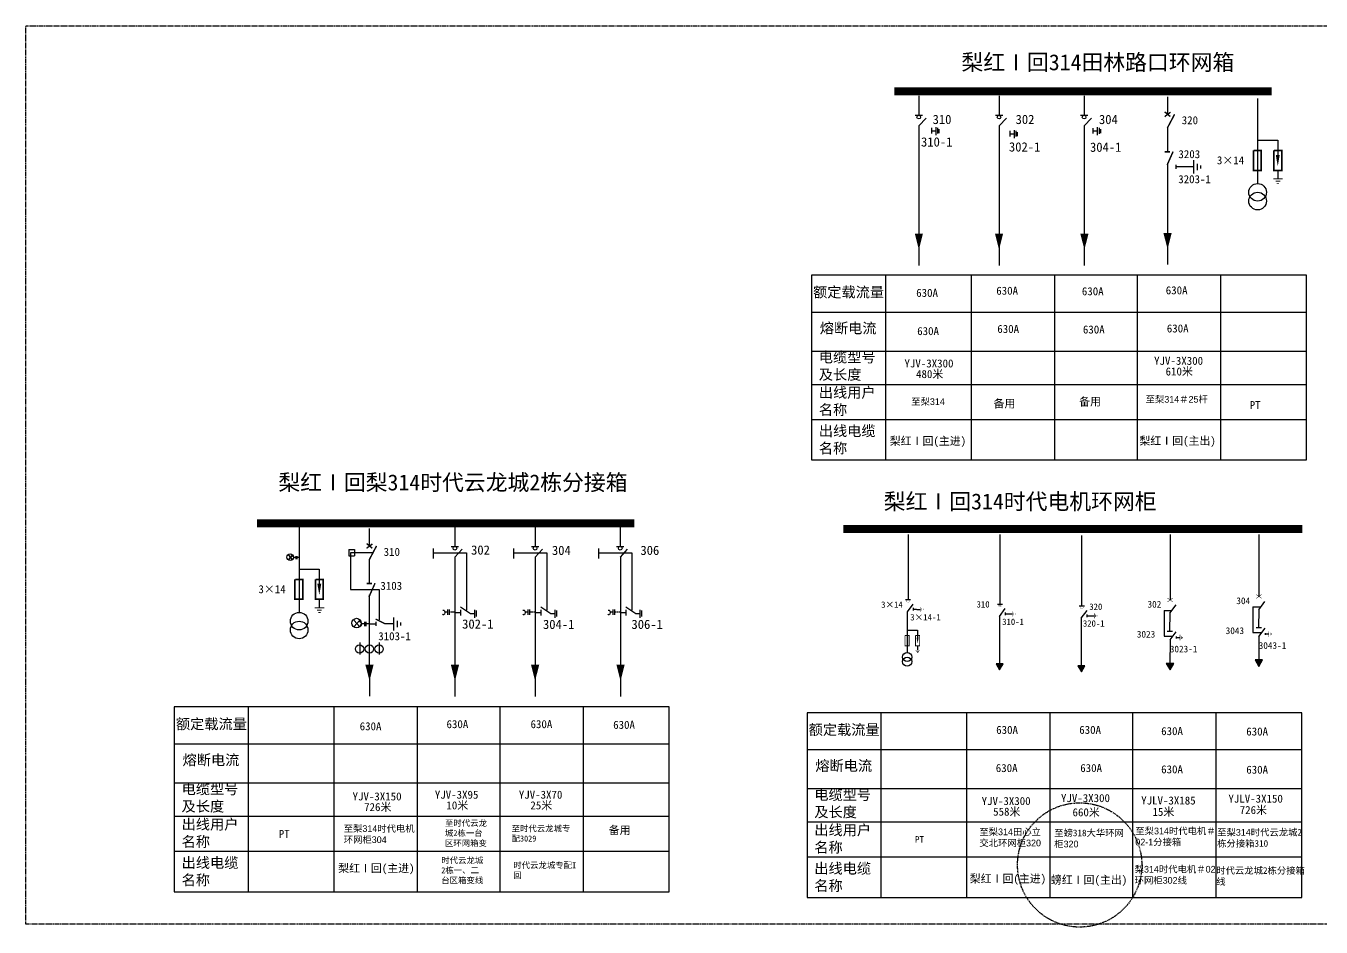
# Model space of a CAD drawing. Extents: x -1762 to -1139, y -1748 to -1523.
# Drawn here: x -1762.1 to -1438.4, y -1747.8 to -1522.6 of the extents above; entities that cross this region are included whole.
import ezdxf

# ---------------------------------------------------------------- set-up
doc = ezdxf.new("R2010")
doc.units = 0
doc.header["$LTSCALE"] = 0.774411
doc.linetypes.add('DASHED', pattern=[0.45, 0.3, -0.15])
doc.linetypes.add('HIDDEN', pattern=[0.375, 0.25, -0.125])
doc.layers.get('0').update_dxf_attribs({"linetype": 'CONTINUOUS'})
for name, color, linetype in [('1', 7, 'CONTINUOUS'), ('2', 7, 'CONTINUOUS'), ('F11', 7, 'CONTINUOUS')]:
    doc.layers.add(name, color=color, linetype=linetype)
doc.styles.get("Standard").update_dxf_attribs({"font": '', "height": 2.5})
doc.styles.add('STYLE1', font='txt.shx', dxfattribs={"height": 2.6})
doc.styles.add('字体', font='', dxfattribs={"height": 2.5})
doc.styles.get('Standard').set_extended_font_data('SimSun')
doc.styles.get('字体').set_extended_font_data('楷体_GB2312')

# ---------------------------------------------------------------- blocks, each defined once
blk = doc.blocks.new('JD')
for points in [[(-2, 0.2), (-2, -0.2), (2, 0.2), (2, -0.2)], [(1, -1.2), (1, -0.8), (-1, -1.2), (-1, -0.8)], [(-0.5, -1.8), (-0.5, -2.2), (0.5, -1.8), (0.5, -2.2)]]:
    blk.add_trace(points)

msp = doc.modelspace()

# ---------------------------------------------------------------- hatches: boundary and pattern name
for color, points in [(0, [(-1518.78, -1683.56), (-1517.9, -1682.04), (-1519.65, -1682.04)]), (0, [(-1498.31, -1684.03), (-1497.44, -1682.51), (-1499.19, -1682.51)]), (7, [(-1476.18, -1683.56), (-1475.25, -1681.95), (-1477.11, -1681.95)]), (7, [(-1453.97, -1682.68), (-1453.04, -1681.07), (-1454.9, -1681.07)])]:
    msp.add_hatch(color=color).paths.add_polyline_path(points)

# ---------------------------------------------------------------- linework, layer by layer
for p, q in [((-1476.85, -1540.36), (-1476.85, -1544.78)), ((-1454.34, -1540.77), (-1454.34, -1562.12)), ((-1476.85, -1548.06), (-1476.85, -1554.01)), ((-1454.36, -1551.22), (-1449.26, -1551.22)), ((-1449.26, -1551.22), (-1449.26, -1554.95)), ((-1476.85, -1556.98), (-1476.85, -1574.55)), ((-1474.69, -1557.81), (-1470.27, -1557.81)), ((-1449.26, -1558.87), (-1449.26, -1560.79)), ((-1476.84, -1576.9), (-1476.84, -1582.25)), ((-1693.86, -1647.93), (-1693.86, -1669.28)), ((-1676.29, -1648.21), (-1676.29, -1652.64)), ((-1541.65, -1649.7), (-1541.65, -1665.99)), ((-1518.7, -1649.76), (-1518.7, -1667.48)), ((-1498.28, -1649.94), (-1498.28, -1667.66)), ((-1476.16, -1649.76), (-1476.16, -1666.09)), ((-1453.96, -1649.76), (-1453.96, -1665.21)), ((-1681.42, -1653.47), (-1681.42, -1655.07)), ((-1681.42, -1653.47), (-1679.98, -1653.47)), ((-1679.98, -1653.47), (-1679.98, -1655.07)), ((-1681.42, -1655.07), (-1679.98, -1655.07)), ((-1675.57, -1654.3), (-1680.96, -1654.3)), ((-1680.96, -1654.3), (-1680.96, -1663.46)), ((-1676.29, -1655.91), (-1676.29, -1661.86)), ((-1693.89, -1658.39), (-1688.79, -1658.39)), ((-1688.79, -1658.39), (-1688.79, -1662.11)), ((-1680.96, -1663.46), (-1673.86, -1663.46)), ((-1673.86, -1663.46), (-1673.86, -1671.02)), ((-1688.79, -1666.03), (-1688.79, -1667.95)), ((-1676.29, -1664.84), (-1676.29, -1682.4)), ((-1477.69, -1668.71), (-1475.74, -1668.71)), ((-1477.67, -1668.72), (-1477.67, -1675.1)), ((-1476.24, -1669.4), (-1476.3, -1673.82)), ((-1455.48, -1667.83), (-1453.53, -1667.83)), ((-1455.46, -1667.84), (-1455.46, -1674.22)), ((-1454.03, -1668.52), (-1454.09, -1672.94)), ((-1676.29, -1672.05), (-1674.63, -1672.05)), ((-1672.46, -1672), (-1670.2, -1672)), ((-1454.69, -1672.98), (-1453.35, -1672.98)), ((-1477.67, -1675.1), (-1475.46, -1675.09)), ((-1476.9, -1673.86), (-1475.55, -1673.86)), ((-1474.66, -1675.45), (-1473.72, -1675.45)), ((-1455.46, -1674.22), (-1453.25, -1674.21)), ((-1452.45, -1674.57), (-1451.51, -1674.57)), ((-1678.68, -1676.74), (-1678.68, -1679.67)), ((-1673.8, -1676.74), (-1673.8, -1679.67)), ((-1676.28, -1684.76), (-1676.28, -1690.11))]:
    msp.add_line(p, q)
at = {"linetype": 'Continuous'}
for p, q in [((-1536.83, -1584.93), (-1565.79, -1584.93)), ((-1565.79, -1584.93), (-1565.79, -1631.1)), ((-1442.12, -1584.93), (-1536.83, -1584.93)), ((-1442.11, -1631.1), (-1442.12, -1584.93)), ((-1565.79, -1631.1), (-1442.1, -1631.1)), ((-1696.51, -1654.93), (-1695.54, -1655.97)), ((-1695.54, -1654.93), (-1696.51, -1655.97)), ((-1678.74, -1671.23), (-1680.12, -1672.71)), ((-1680.12, -1671.23), (-1678.74, -1672.71)), ((-1696.08, -1692.82), (-1725.03, -1692.82)), ((-1725.03, -1692.82), (-1725.03, -1738.99)), ((-1601.36, -1692.82), (-1696.08, -1692.82)), ((-1601.36, -1738.99), (-1601.36, -1692.82)), ((-1566.91, -1694.25), (-1566.91, -1740.42)), ((-1537.96, -1694.25), (-1566.91, -1694.25)), ((-1443.24, -1694.25), (-1537.96, -1694.25)), ((-1443.23, -1740.42), (-1443.24, -1694.25)), ((-1725.03, -1738.99), (-1601.35, -1738.99)), ((-1566.91, -1740.42), (-1443.23, -1740.42))]:
    msp.add_line(p, q, dxfattribs=at)
at = {"linetype": 'ByBlock'}
for p, q in [((-1547.29, -1584.82), (-1547.29, -1631.1)), ((-1525.89, -1584.82), (-1525.89, -1631.1)), ((-1505.08, -1584.82), (-1505.08, -1631.1)), ((-1484.41, -1584.82), (-1484.41, -1631.1)), ((-1463.6, -1584.82), (-1463.6, -1631.1)), ((-1565.61, -1594.16), (-1442.12, -1594.16)), ((-1565.61, -1603.9), (-1442.11, -1603.9)), ((-1565.61, -1612.22), (-1442.11, -1612.22)), ((-1565.61, -1620.95), (-1442.11, -1620.95)), ((-1706.54, -1692.71), (-1706.54, -1738.99)), ((-1685.13, -1692.71), (-1685.13, -1738.99)), ((-1664.32, -1692.71), (-1664.32, -1738.99)), ((-1643.66, -1692.71), (-1643.66, -1738.99)), ((-1622.85, -1692.71), (-1622.85, -1738.99)), ((-1548.42, -1694.14), (-1548.42, -1740.42)), ((-1527.01, -1694.14), (-1527.01, -1740.42)), ((-1506.2, -1694.14), (-1506.2, -1740.42)), ((-1485.54, -1694.14), (-1485.54, -1740.42)), ((-1464.73, -1694.14), (-1464.73, -1740.42)), ((-1724.86, -1702.05), (-1601.36, -1702.05)), ((-1566.74, -1703.48), (-1443.24, -1703.48)), ((-1724.86, -1711.79), (-1601.36, -1711.79)), ((-1566.74, -1713.22), (-1443.24, -1713.22)), ((-1724.86, -1720.11), (-1601.36, -1720.11)), ((-1566.74, -1721.54), (-1443.24, -1721.54)), ((-1724.86, -1728.84), (-1601.36, -1728.84)), ((-1566.74, -1730.27), (-1443.23, -1730.27))]:
    msp.add_line(p, q, dxfattribs=at)
at = {"color": 0}
for p, q in [((-1542.31, -1665.99), (-1541.05, -1665.99)), ((-1541.89, -1669.05), (-1541.89, -1679.26)), ((-1540.38, -1668.08), (-1540.38, -1668.74)), ((-1540.37, -1668.41), (-1539.52, -1668.41)), ((-1539.44, -1668.44), (-1538.55, -1668.44)), ((-1519.33, -1667.12), (-1518.06, -1667.12)), ((-1518.83, -1670.2), (-1518.83, -1682.3)), ((-1517.4, -1669.21), (-1517.4, -1669.87)), ((-1517.38, -1669.55), (-1516.54, -1669.55)), ((-1516.46, -1669.57), (-1515.57, -1669.57)), ((-1498.87, -1667.59), (-1497.6, -1667.59)), ((-1496.94, -1669.68), (-1496.94, -1670.34)), ((-1496.92, -1670.02), (-1496.08, -1670.02)), ((-1496, -1670.02), (-1495.11, -1670.02)), ((-1498.37, -1670.67), (-1498.37, -1682.77)), ((-1541.9, -1673.64), (-1539.27, -1673.64)), ((-1539.27, -1673.64), (-1539.27, -1675.56)), ((-1476.18, -1676.08), (-1476.24, -1682.24)), ((-1453.97, -1675.2), (-1454.03, -1681.36)), ((-1539.27, -1677.58), (-1539.27, -1678.58))]:
    msp.add_line(p, q, dxfattribs=at)
at = {"color": 0, "linetype": 'DASHED'}
msp.add_lwpolyline([(-1762.12, -1522.64), (-1138.98, -1522.64), (-1138.98, -1747.07), (-1762.12, -1747.07)], close=True, dxfattribs=at)
for points, const_width in [([(-1545.08, -1539.03), (-1450.81, -1539.03)], 2), ([(-1477.52, -1544.12), (-1476.11, -1545.29)], 0.36), ([(-1477.53, -1545.32), (-1476.07, -1544.22)], 0.36), ([(-1476.85, -1548.15), (-1475.05, -1544.74)], 0.36), ([(-1455.35, -1553.77), (-1455.35, -1558.74), (-1453.37, -1558.74), (-1453.37, -1553.77), (-1455.29, -1553.77)], 0.42), ([(-1450.26, -1553.77), (-1450.26, -1558.74), (-1448.27, -1558.74), (-1448.27, -1553.77), (-1450.19, -1553.77)], 0.42), ([(-1477.49, -1554.1), (-1476.16, -1554.1)], 0.36), ([(-1476.92, -1557.42), (-1475.41, -1554.03)], 0.36), ([(-1474.7, -1557.3), (-1474.7, -1558.41)], 0.36), ([(-1704.33, -1646.92), (-1610.06, -1646.92)], 2), ([(-1557.83, -1648.35), (-1443.13, -1648.35)], 2), ([(-1676.98, -1653.17), (-1675.52, -1652.08)], 0.36), ([(-1676.97, -1651.97), (-1675.56, -1653.15)], 0.36), ([(-1676.29, -1656), (-1674.49, -1652.59)], 0.36), ([(-1694.88, -1660.93), (-1694.88, -1665.9), (-1692.89, -1665.9), (-1692.89, -1660.93), (-1694.82, -1660.93)], 0.42), ([(-1689.78, -1660.93), (-1689.78, -1665.9), (-1687.79, -1665.9), (-1687.79, -1660.93), (-1689.72, -1660.93)], 0.42), ([(-1676.94, -1661.96), (-1675.61, -1661.96)], 0.36), ([(-1676.37, -1665.28), (-1674.85, -1661.88)], 0.36), ([(-1476.85, -1665.61), (-1475.5, -1666.55)], 0.114), ([(-1476.82, -1666.56), (-1475.47, -1665.59)], 0.114), ([(-1454.64, -1664.73), (-1453.3, -1665.67)], 0.114), ([(-1454.61, -1665.68), (-1453.27, -1664.71)], 0.114), ([(-1674.72, -1670.85), (-1672.33, -1672.05)], 0.36), ([(-1674.63, -1671.49), (-1674.63, -1672.6)], 0.36), ([(-1454.69, -1672.98), (-1453.35, -1672.98)], 0.114), ([(-1476.9, -1673.86), (-1475.55, -1673.86)], 0.114)]:
    msp.add_lwpolyline(points, dxfattribs=dict(const_width=const_width))
for points, format in [([(-1449.26, -1554.89, 0.98, 0, 0), (-1449.26, -1557.69, 0, 0, 0)], "xyseb"), ([(-1538.95, -1574.52, 2.05, 0, 0), (-1538.95, -1578.58, 0, 0, 0)], "xyseb"), ([(-1518.92, -1574.52, 2.05, 0, 0), (-1518.92, -1578.58, 0, 0, 0)], "xyseb"), ([(-1497.58, -1574.52, 2.05, 0, 0), (-1497.58, -1578.58, 0, 0, 0)], "xyseb"), ([(-1476.8, -1574.41, 2.05, 0, 0), (-1476.8, -1578.48, 0, 0, 0)], "xyseb"), ([(-1688.79, -1662.05, 0.98, 0, 0), (-1688.79, -1664.85, 0, 0, 0)], "xyseb"), ([(-1678.91, -1671.41, -0.877934), (-1678.88, -1672.87)], "xyb"), ([(-1676.25, -1682.27, 2.05, 0, 0), (-1676.25, -1686.33, 0, 0, 0)], "xyseb"), ([(-1654.89, -1682.27, 2.05, 0, 0), (-1654.89, -1686.33, 0, 0, 0)], "xyseb"), ([(-1634.86, -1682.27, 2.05, 0, 0), (-1634.86, -1686.33, 0, 0, 0)], "xyseb"), ([(-1613.51, -1682.27, 2.05, 0, 0), (-1613.51, -1686.33, 0, 0, 0)], "xyseb")]:
    msp.add_lwpolyline(points, format=format)
at = {"color": 0}
for points, const_width in [([(-1542.31, -1665.99), (-1541.05, -1665.99)], 0.108), ([(-1519.33, -1667.12), (-1518.06, -1667.12)], 0.108), ([(-1498.87, -1667.59), (-1497.6, -1667.59)], 0.108), ([(-1542.42, -1674.95), (-1542.42, -1677.52), (-1541.39, -1677.52), (-1541.39, -1674.95), (-1542.38, -1674.95)], 0.217), ([(-1539.78, -1674.95), (-1539.78, -1677.52), (-1538.76, -1677.52), (-1538.76, -1674.95), (-1539.75, -1674.95)], 0.217)]:
    msp.add_lwpolyline(points, dxfattribs=dict(at, const_width=const_width))
at = {"color": 0, "const_width": 0.0539}
for points in [[(-1542.04, -1666.34, 1), (-1541.34, -1666.34, 1)], [(-1519.05, -1667.48, 1), (-1518.35, -1667.48, 1)], [(-1498.59, -1667.95, 1), (-1497.89, -1667.95, 1)]]:
    msp.add_lwpolyline(points, format="xyb", close=True, dxfattribs=at)
for points in [[(-1677.5, -1672.03), (-1678.26, -1672.03)], [(-1677.5, -1671.52), (-1677.5, -1672.62)], [(-1677.17, -1671.52), (-1677.17, -1672.62)], [(-1676.3, -1672.03), (-1677.17, -1672.03)], [(-1474.65, -1675.24), (-1474.65, -1675.7)], [(-1452.44, -1674.36), (-1452.44, -1674.82)]]:
    msp.add_lwpolyline(points)
at = {"color": 0}
msp.add_lwpolyline([(-1539.27, -1675.53, 0.506, 0, 0), (-1539.27, -1676.98, 0, 0, 0)], format="xyseb", dxfattribs=at)
for points in [[(-1518.78, -1683.56), (-1517.9, -1682.04), (-1519.65, -1682.04)], [(-1498.31, -1684.03), (-1497.44, -1682.51), (-1499.19, -1682.51)]]:
    msp.add_lwpolyline(points, close=True, dxfattribs=at)
at = {"color": 7}
for points in [[(-1476.18, -1683.56), (-1475.25, -1681.95), (-1477.11, -1681.95)], [(-1453.97, -1682.68), (-1453.04, -1681.07), (-1454.9, -1681.07)]]:
    msp.add_lwpolyline(points, close=True, dxfattribs=at)
for centre, radius in [((-1454.3, -1564.22), 2.2), ((-1454.3, -1566.42), 2.2), ((-1693.82, -1671.38), 2.2), ((-1693.82, -1673.58), 2.2), ((-1678.73, -1678.33), 1.04), ((-1676.27, -1678.33), 1.04), ((-1673.85, -1678.33), 1.04)]:
    msp.add_circle(centre, radius)
at = {"linetype": 'Continuous'}
for centre, radius in [((-1696.06, -1655.37), 0.83), ((-1679.49, -1671.86), 1.19)]:
    msp.add_circle(centre, radius, dxfattribs=at)
at = {"color": 0}
for centre in [(-1541.87, -1680.35), (-1541.87, -1681.49)]:
    msp.add_circle(centre, 1.14, dxfattribs=at)
at = {"color": 1, "linetype": 'DASHED'}
msp.add_circle((-1498.77, -1732.3), 15.53, dxfattribs=at)
at = {"layer": '1'}
for points in [[(-1695.66, -1655.04, -0.877934), (-1695.64, -1656.07)], [(-1695.66, -1655.06, -0.877934), (-1695.64, -1656.08)], [(-1678.91, -1671.39, -0.877934), (-1678.88, -1672.85)]]:
    msp.add_lwpolyline(points, format="xyb", dxfattribs=at)
for points in [[(-1694.68, -1655.49), (-1695.21, -1655.49)], [(-1694.68, -1655.14), (-1694.68, -1655.9)], [(-1694.44, -1655.14), (-1694.44, -1655.9)], [(-1693.83, -1655.49), (-1694.44, -1655.49)]]:
    msp.add_lwpolyline(points, dxfattribs=at)
at = {"layer": '2'}
for p, q in [((-1454.03, -1668.52), (-1452.49, -1666.46)), ((-1476.24, -1669.4), (-1474.69, -1667.34)), ((-1453.97, -1675.2), (-1452.42, -1673.14)), ((-1476.18, -1676.08), (-1474.63, -1674.02))]:
    msp.add_line(p, q, dxfattribs=at)
at = {"layer": '2', "color": 0}
for p, q in [((-1541.82, -1669.06), (-1540.36, -1667.11)), ((-1518.83, -1670.2), (-1517.37, -1668.25)), ((-1498.37, -1670.67), (-1496.91, -1668.72))]:
    msp.add_line(p, q, dxfattribs=at)
at = {"layer": 'F11', "lineweight": -3}
for p, q in [((-1538.95, -1540.15), (-1538.95, -1544.91)), ((-1518.88, -1540.15), (-1518.88, -1544.91)), ((-1497.63, -1540.15), (-1497.63, -1544.91)), ((-1539.91, -1544.95), (-1538.06, -1544.95)), ((-1538.94, -1547.65), (-1537.14, -1545.68)), ((-1519.84, -1544.95), (-1517.99, -1544.95)), ((-1518.88, -1547.65), (-1517.07, -1545.68)), ((-1498.59, -1544.95), (-1496.74, -1544.95)), ((-1497.63, -1547.65), (-1495.82, -1545.68)), ((-1538.94, -1547.65), (-1538.94, -1582.47)), ((-1535.8, -1548.14), (-1535.8, -1549.52)), ((-1535.71, -1548.84), (-1534.72, -1548.84)), ((-1534.72, -1547.92), (-1534.72, -1549.94)), ((-1534.28, -1548.13), (-1534.28, -1549.56)), ((-1533.93, -1548.46), (-1533.93, -1549.43)), ((-1518.88, -1547.65), (-1518.88, -1582.47)), ((-1516.26, -1548.89), (-1516.26, -1550.27)), ((-1516.16, -1549.59), (-1515.18, -1549.59)), ((-1515.17, -1548.66), (-1515.17, -1550.68)), ((-1514.74, -1548.88), (-1514.74, -1550.3)), ((-1514.38, -1549.2), (-1514.38, -1550.17)), ((-1497.63, -1547.65), (-1497.63, -1582.47)), ((-1495.44, -1548.16), (-1495.44, -1549.54)), ((-1495.35, -1548.86), (-1494.36, -1548.86)), ((-1494.36, -1547.93), (-1494.36, -1549.96)), ((-1493.92, -1548.15), (-1493.92, -1549.57)), ((-1493.56, -1548.48), (-1493.56, -1549.44)), ((-1654.89, -1647.9), (-1654.89, -1652.66)), ((-1634.82, -1647.9), (-1634.82, -1652.66)), ((-1613.57, -1647.9), (-1613.57, -1652.66)), ((-1660.36, -1653.19), (-1660.36, -1655.74)), ((-1655.85, -1652.7), (-1653.99, -1652.7)), ((-1654.88, -1655.4), (-1653.07, -1653.43)), ((-1640.3, -1653.19), (-1640.3, -1655.74)), ((-1635.78, -1652.7), (-1633.93, -1652.7)), ((-1634.81, -1655.4), (-1633.01, -1653.43)), ((-1619.05, -1653.19), (-1619.05, -1655.74)), ((-1614.53, -1652.7), (-1612.68, -1652.7)), ((-1613.56, -1655.4), (-1611.76, -1653.43)), ((-1660.36, -1654.31), (-1651.99, -1654.31)), ((-1654.88, -1655.4), (-1654.88, -1690.22)), ((-1651.99, -1654.32), (-1651.99, -1668.62)), ((-1640.3, -1654.31), (-1631.93, -1654.31)), ((-1634.81, -1655.4), (-1634.81, -1690.22)), ((-1631.93, -1654.32), (-1631.93, -1668.62)), ((-1619.05, -1654.31), (-1610.68, -1654.31)), ((-1613.56, -1655.4), (-1613.56, -1690.22)), ((-1610.68, -1654.32), (-1610.68, -1668.62)), ((-1654.86, -1669.19), (-1653.59, -1669.19)), ((-1653.48, -1667.8), (-1650.99, -1669.46)), ((-1653.48, -1668.58), (-1653.48, -1669.96)), ((-1650.99, -1669.46), (-1650, -1669.46)), ((-1650, -1668.53), (-1650, -1670.56)), ((-1649.56, -1668.75), (-1649.56, -1670.18)), ((-1634.79, -1669.19), (-1633.52, -1669.19)), ((-1633.41, -1667.8), (-1630.92, -1669.46)), ((-1633.41, -1668.58), (-1633.41, -1669.96)), ((-1630.92, -1669.46), (-1629.94, -1669.46)), ((-1629.94, -1668.53), (-1629.94, -1670.56)), ((-1629.5, -1668.75), (-1629.5, -1670.18)), ((-1613.54, -1669.19), (-1612.27, -1669.19)), ((-1612.16, -1667.8), (-1609.67, -1669.46)), ((-1612.16, -1668.58), (-1612.16, -1669.96)), ((-1609.67, -1669.46), (-1608.69, -1669.46)), ((-1608.69, -1668.53), (-1608.69, -1670.56)), ((-1608.25, -1668.75), (-1608.25, -1670.18))]:
    msp.add_line(p, q, dxfattribs=at)
at = {"layer": 'F11', "linetype": 'HIDDEN', "lineweight": -3}
for p, q in [((-1656.72, -1669.16), (-1657.34, -1669.16)), ((-1656.72, -1668.49), (-1656.72, -1669.78)), ((-1656.31, -1668.49), (-1656.31, -1669.78)), ((-1654.79, -1669.16), (-1656.23, -1669.16)), ((-1636.65, -1669.16), (-1637.28, -1669.16)), ((-1636.65, -1668.49), (-1636.65, -1669.78)), ((-1636.25, -1668.49), (-1636.25, -1669.78)), ((-1634.73, -1669.16), (-1636.16, -1669.16)), ((-1615.4, -1669.16), (-1616.03, -1669.16)), ((-1615.4, -1668.49), (-1615.4, -1669.78)), ((-1615, -1668.49), (-1615, -1669.78)), ((-1613.48, -1669.16), (-1614.91, -1669.16))]:
    msp.add_line(p, q, dxfattribs=at)
at = {"layer": 'F11', "lineweight": -3}
for centre in [(-1538.98, -1545.42), (-1518.92, -1545.42), (-1497.67, -1545.42), (-1654.92, -1653.17), (-1634.85, -1653.17), (-1613.6, -1653.17)]:
    msp.add_circle(centre, 0.459, dxfattribs=at)
at = {"layer": 'F11', "linetype": 'HIDDEN', "lineweight": -3}
for centre in [(-1657.79, -1669.21), (-1637.72, -1669.21), (-1616.47, -1669.21)]:
    msp.add_arc(centre, 0.492, 242.566, 111.7046, dxfattribs=at)

# ---------------------------------------------------------------- block references
at = {"rotation": 90}
for p, xscale, yscale, zscale in [((-1470.24, -1557.87), 0.8399999998509884, 0.8399999998509884, 0.84), ((-1670.17, -1672.07), 0.8399999998509884, 0.8399999998509884, 0.84), ((-1473.71, -1675.48), 0.3495080551147112, 0.3495080551147112, 0.3495080551767315), ((-1451.5, -1674.6), 0.3495080551147112, 0.3495080551147112, 0.3495080551767315)]:
    msp.add_blockref('JD', p, dxfattribs=dict(at, xscale=xscale, yscale=yscale, zscale=zscale))
at = {"xscale": 0.5879999999770007, "yscale": 0.5879999998956009, "zscale": 0.588}
for p in [(-1449.23, -1560.88), (-1688.75, -1668.04)]:
    msp.add_blockref('JD', p, dxfattribs=at)
at = {"color": 0, "xscale": 0.3297305593027886, "yscale": 0.3297305593027886, "zscale": 0.3297305593611308, "rotation": 90}
for p in [(-1538.54, -1668.46), (-1515.56, -1669.59), (-1495.1, -1670.05)]:
    msp.add_blockref('JD', p, dxfattribs=at)
at = {"color": 0, "xscale": 0.3036991993997162, "yscale": 0.3036991993576521, "zscale": 0.3036991994115678}
msp.add_blockref('JD', (-1539.25, -1678.63), dxfattribs=at)

# ---------------------------------------------------------------- texts
for s, p in [('320', (-1473.26, -1547.21)), ('3203', (-1474.09, -1555.69)), ('3×14', (-1464.47, -1557.22)), ('3203-1', (-1474.14, -1561.95)), ('630A', (-1539.62, -1590.34)), ('630A', (-1519.61, -1589.81)), ('630A', (-1498.22, -1589.95)), ('630A', (-1477.25, -1589.7)), ('630A', (-1539.37, -1599.89)), ('630A', (-1519.35, -1599.36)), ('630A', (-1497.96, -1599.5)), ('630A', (-1476.99, -1599.24)), ('YJV-3X300', (-1480.17, -1607.33)), ('YJV-3X300', (-1542.55, -1607.98)), ('480米', (-1539.66, -1610.64)), ('610米', (-1477.29, -1609.99)), ('备用', (-1520.3, -1618.02)), ('备用', (-1498.9, -1617.53)), ('PT', (-1456.27, -1618.39)), ('梨红Ⅰ回(主进)', (-1546.23, -1627.36)), ('梨红Ⅰ回(主出)', (-1483.84, -1627.32)), ('310', (-1672.71, -1655.07)), ('3×14', (-1704, -1664.39)), ('3103', (-1673.53, -1663.55)), ('3103-1', (-1674.07, -1676.14)), ('630A', (-1657, -1698.11)), ('630A', (-1636, -1698.11)), ('630A', (-1678.7, -1698.64)), ('630A', (-1615.35, -1698.28)), ('630A', (-1519.63, -1699.54)), ('630A', (-1519.63, -1699.54)), ('630A', (-1498.87, -1699.54)), ('630A', (-1478.4, -1699.85)), ('630A', (-1457.13, -1699.95)), ('630A', (-1519.73, -1709.08)), ('630A', (-1498.62, -1709.08)), ('630A', (-1478.4, -1709.4)), ('630A', (-1457.13, -1709.49)), ('YJV-3X150', (-1680.48, -1716.17)), ('YJV-3X95', (-1659.92, -1715.74)), ('YJV-3X70', (-1638.93, -1715.74)), ('YJV-3X300', (-1523.27, -1717.32)), ('YJV-3X300', (-1503.44, -1716.59)), ('YJLV-3X185', (-1483.39, -1717.19)), ('YJLV-3X150', (-1461.59, -1716.73)), ('726米', (-1677.59, -1718.83)), ('10米', (-1657.03, -1718.4)), ('25米', (-1636.04, -1718.4)), ('558米', (-1520.39, -1719.98)), ('660米', (-1500.55, -1720.14)), ('15米', (-1480.57, -1720.03)), ('726米', (-1458.77, -1719.57)), ('PT', (-1698.92, -1725.55)), ('备用', (-1616.46, -1724.6)), ('梨红Ⅰ回(主进)', (-1684.08, -1734.12)), ('梨红Ⅰ回(主进)', (-1526.24, -1736.72)), ('螃红Ⅰ回(主出)', (-1505.97, -1737.02))]:
    msp.add_text(s, height=2).set_placement(p)
at = {"color": 0}
for s, height, p in [('3×14', 1.594, (-1548.39, -1668.04)), ('310', 1.594, (-1524.53, -1667.97)), ('302', 1.69, (-1481.81, -1668.01)), ('304', 1.69, (-1459.61, -1667.13)), ('3×14-1', 1.594, (-1541.11, -1671.2)), ('320', 1.594, (-1496.36, -1668.57)), ('310-1', 1.594, (-1518.13, -1672.34)), ('320-1', 1.594, (-1497.96, -1672.75)), ('3043', 1.69, (-1462.28, -1674.61)), ('3023', 1.69, (-1484.48, -1675.49)), ('3043-1', 1.69, (-1454.03, -1678.31)), ('3023-1', 1.69, (-1476.24, -1679.19))]:
    msp.add_text(s, height=height, dxfattribs=at).set_placement(p)
at = {"linetype": 'DASHED', "attachment_point": 1, "style": 'STYLE1'}
for s, insert, char_height, width in [('{\\fSimSun|b0|i0|c134|p2;梨红Ⅰ回314田林路口环网箱}', (-1528.3, -1529.73), 4, 136.8559), ('{\\f\uffbfﾬￌﾣﾤ_GB2312|b0|i0|c134|p49;额定载流量}', (-1565.38, -1587.87), 2.6, 28.7366), ('{\\f\uffbfﾬￌﾣﾤ_GB2312|b0|i0|c134|p49;熔断电流}', (-1563.71, -1596.86), 2.6, 28.7366), ('{\\f\uffbfﾬￌﾣﾤ_GB2312|b0|i0|c134|p49;电缆型号及长度}', (-1563.95, -1604.12), 2.6, 14.4991), ('{\\f\uffbfﾬￌﾣﾤ_GB2312|b0|i0|c134|p49;出线用户名称}', (-1563.95, -1612.93), 2.6, 14.4991), ('{\\f\uffbfﾬￌﾣﾤ_GB2312|b0|i0|c134|p49;至梨314＃25杆}', (-1482.29, -1615.11), 1.6688, 17.6953), ('{\\fSimSun|b0|i0|c134|p2;至梨\\f\uffbfﾬￌﾣﾤ_GB2312|b0|i0|c134|p49;314}', (-1540.87, -1615.69), 1.6688, 17.6953), ('{\\f\uffbfﾬￌﾣﾤ_GB2312|b0|i0|c134|p49;出线电缆名称}', (-1563.95, -1622.53), 2.6, 14.4991), ('{\\fSimSun|b0|i0|c134|p2;梨红Ⅰ回314时代电机环网柜}', (-1547.72, -1639.47), 4, 136.8559), ('{\\f\uffbfﾬￌﾣﾤ_GB2312|b0|i0|c134|p49;额定载流量}', (-1724.62, -1695.77), 2.6, 28.7366), ('{\\f\uffbfﾬￌﾣﾤ_GB2312|b0|i0|c134|p49;额定载流量}', (-1566.5, -1697.2), 2.6, 28.7366), ('{\\f\uffbfﾬￌﾣﾤ_GB2312|b0|i0|c134|p49;熔断电流}', (-1722.96, -1704.75), 2.6, 28.7366), ('{\\f\uffbfﾬￌﾣﾤ_GB2312|b0|i0|c134|p49;熔断电流}', (-1564.83, -1706.19), 2.6, 28.7366), ('{\\f\uffbfﾬￌﾣﾤ_GB2312|b0|i0|c134|p49;电缆型号及长度}', (-1723.2, -1712.01), 2.6, 14.4991), ('{\\f\uffbfﾬￌﾣﾤ_GB2312|b0|i0|c134|p49;电缆型号及长度}', (-1565.08, -1713.44), 2.6, 14.4991), ('{\\f\uffbfﾬￌﾣﾤ_GB2312|b0|i0|c134|p49;出线用户名称}', (-1723.2, -1720.83), 2.6, 14.4991), ('{\\f\uffbfﾬￌﾣﾤ_GB2312|b0|i0|c134|p49;出线用户名称}', (-1565.08, -1722.26), 2.6, 14.4991), ('{\\fSimSun|b0|i0|c134|p2;至梨\\f\uffbfﾬￌﾣﾤ_GB2312|b0|i0|c134|p49;314\\fSimSun|b0|i0|c134|p2;时代电机环网柜\\f\uffbfﾬￌﾣﾤ_GB2312|b0|i0|c134|p49;304}', (-1682.7, -1722.37), 1.66884, 17.8983), ('{\\fSimSun|b0|i0|c134|p2;PT}', (-1539.93, -1725.1), 1.6688, 17.6953), ('{\\f\uffbfﾬￌﾣﾤ_GB2312|b0|i0|c134|p49;至梨314田心立交北环网柜320}', (-1523.84, -1723.19), 1.6688, 16.6423), ('{\\fSimSun|b0|i0|c134|p2;至螃318大华环网柜\\f\uffbfﾬￌﾣﾤ_GB2312|b0|i0|c134|p49;320}', (-1505.13, -1723.45), 1.6688, 17.4179), ('{\\f\uffbfﾬￌﾣﾤ_GB2312|b0|i0|c134|p49;至梨314时代电机＃02-1分接箱}', (-1484.86, -1722.97), 1.6688, 22.2944), ('{\\fSimSun|b0|i0|c134|p2;至梨\\f\uffbfﾬￌﾣﾤ_GB2312|b0|i0|c134|p49;314\\fSimSun|b0|i0|c134|p2;时代云龙城2栋分接箱310}', (-1464.41, -1723.31), 1.6688, 22.2944), ('{\\f\uffbfﾬￌﾣﾤ_GB2312|b0|i0|c134|p49;出线电缆名称}', (-1723.2, -1730.43), 2.6, 14.4991), ('{\\f\uffbfﾬￌﾣﾤ_GB2312|b0|i0|c134|p49;出线电缆名称}', (-1565.08, -1731.86), 2.6, 14.4991), ('{\\f\uffbfﾬￌﾣﾤ_GB2312|b0|i0|c134|p49;梨314时代电机＃02环网柜302线}', (-1485.03, -1732.53), 1.6688, 20.5506), ('{\\fSimSun|b0|i0|c134|p2;时代云龙城2栋分接箱线}', (-1464.63, -1732.85), 1.6688, 22.2944)]:
    msp.add_mtext(s, dxfattribs=dict(at, insert=insert, char_height=char_height, width=width))
at = {"attachment_point": 1, "style": '字体'}
for s, insert, char_height, width in [('{\\fSimSun|b0|i0|c134|p2;梨红Ⅰ回梨}314{\\fSimSun|b0|i0|c134|p2;时代云龙城2栋分接箱}', (-1699.02, -1634.71), 4, 99.1621), ('{\\fSimSun|b0|i0|c134|p2;至时代云龙城2栋一台区环网箱变}', (-1657.39, -1721.09), 1.5, 11.2415), ('{\\fSimSun|b0|i0|c134|p2;至时代云龙城专配3029}', (-1640.74, -1722.44), 1.5, 16.5627), ('{\\fSimSun|b0|i0|c134|p2;时代云龙城2栋一、二台区箱变线}', (-1658.31, -1730.39), 1.5, 11.2415), ('{\\fSimSun|b0|i0|c134|p2;时代云龙城专配I回}', (-1640.32, -1731.61), 1.5, 16.5627)]:
    msp.add_mtext(s, dxfattribs=dict(at, insert=insert, char_height=char_height, width=width))
at = {"layer": 'F11', "lineweight": -3, "char_height": 2.3079, "width": 19.4417, "attachment_point": 1}
for s, insert in [('\\pl2.30793;310', (-1537.83, -1544.86)), ('\\pl2.30793;302', (-1517.09, -1544.86)), ('\\pl2.30793;304', (-1496.25, -1544.86)), ('\\pl2.30793;310-1', (-1540.72, -1550.48)), ('\\pl2.30793;302-1', (-1518.75, -1551.72)), ('\\pl2.30793;304-1', (-1498.49, -1551.79)), ('\\pl2.30793;302', (-1653.17, -1652.45)), ('\\pl2.30793;304', (-1632.96, -1652.53)), ('\\pl2.308;306', (-1610.85, -1652.53)), ('\\pl2.30793;302-1', (-1655.41, -1670.94)), ('\\pl2.30793;304-1', (-1635.2, -1671.02)), ('\\pl2.308;306-1', (-1613.09, -1671.02))]:
    msp.add_mtext(s, dxfattribs=dict(at, insert=insert))

doc.saveas('drawing.dxf')
